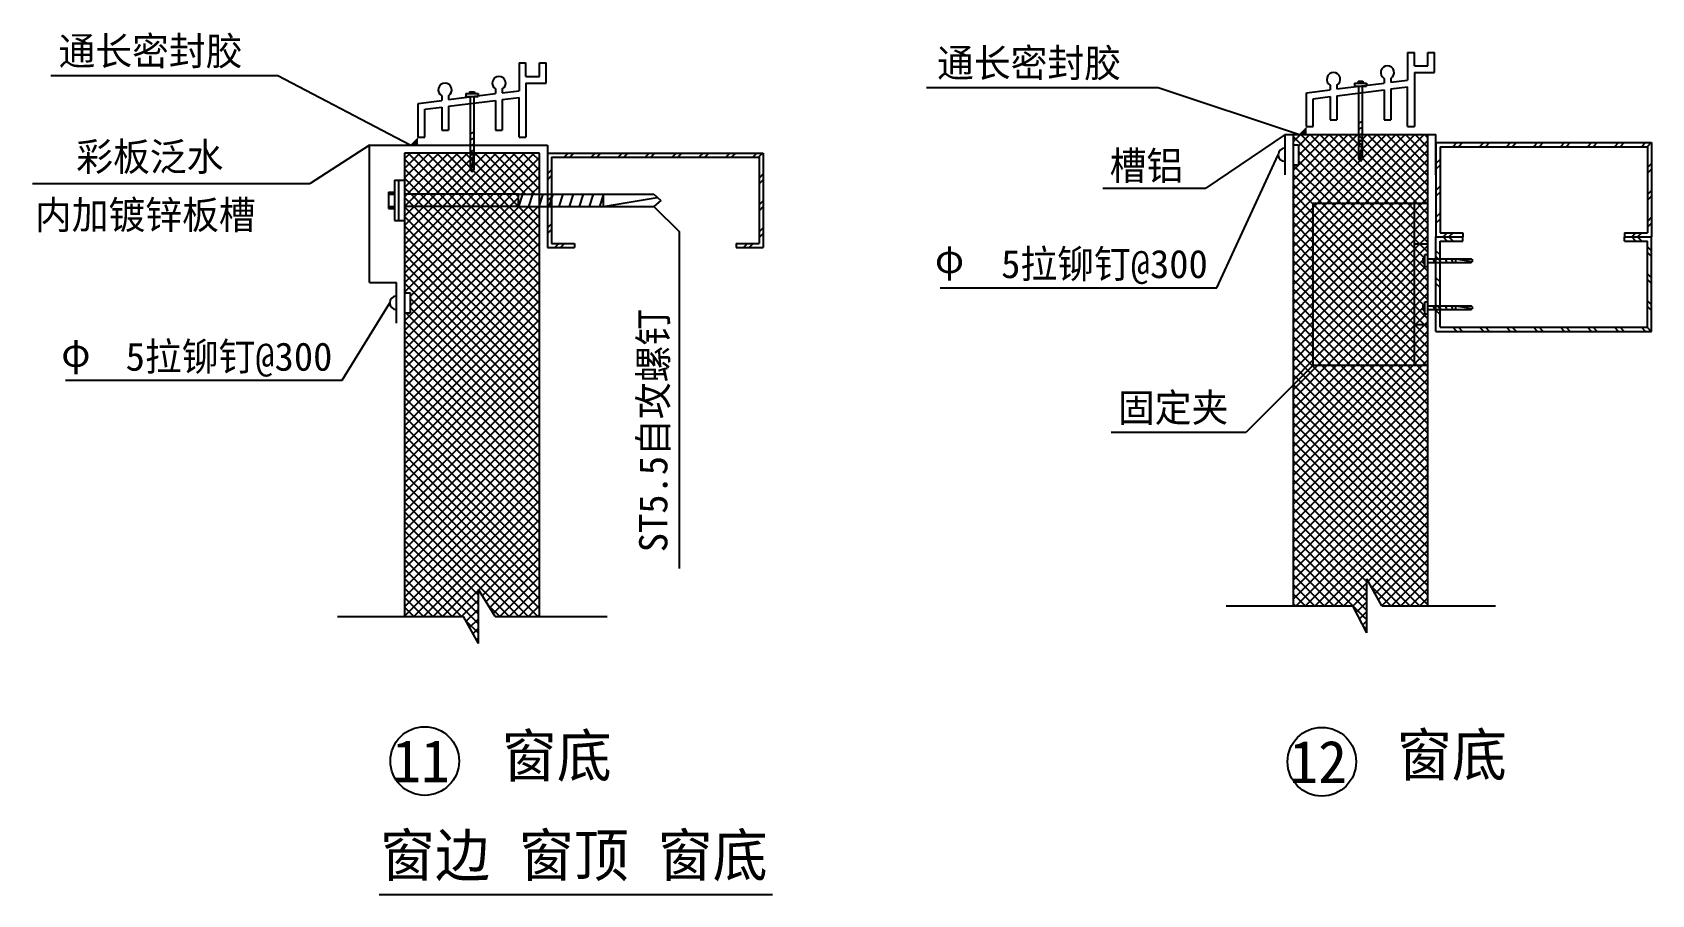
# Model space of a CAD drawing. Header units: metres. Extents: x 1290 to 20243, y 915 to 25782.
# Drawn here: x 7956 to 19970, y 915 to 7313 of the extents above; entities that cross this region are included whole.
import ezdxf

# ---------------------------------------------------------------- set-up
doc = ezdxf.new("R2010")
doc.units = ezdxf.units.M
for name, color, linetype in [('1', 2, 'Continuous'), ('2', 3, 'Continuous'), ('3', 4, 'Continuous'), ('4', 5, 'Continuous'), ('5', 6, 'Continuous')]:
    doc.layers.add(name, color=color, linetype=linetype)

msp = doc.modelspace()

# ---------------------------------------------------------------- linework, layer by layer
for p, q in [((11563.03, 6111.12), (10718.03, 6111.12)), ((11563.03, 6021.12), (10718.03, 6021.12)), ((17459.95, 4844.47), (17459.95, 6044.47)), ((17459.95, 6044.47), (18309.95, 6044.47)), ((18209.95, 4844.47), (18209.95, 6044.47)), ((18209.95, 5744.47), (18309.95, 5744.47)), ((18209.95, 5144.47), (18309.95, 5144.47)), ((17459.95, 4844.47), (18309.95, 4844.47)), ((10529.49, 914.91), (13446.77, 914.91))]:
    msp.add_line(p, q)
at = {"layer": '1'}
for p, q in [((17249.95, 6254.47), (17249.95, 6554.47)), ((17249.95, 6554.47), (18369.95, 6554.47)), ((17309.95, 6554.47), (17309.95, 3054.47)), ((18309.95, 3054.47), (18309.95, 6554.47)), ((18369.95, 6254.47), (18369.95, 6554.47)), ((10458.03, 6476.12), (11778.03, 6476.12)), ((10458.03, 5456.12), (10458.03, 6476.12)), ((10718.03, 6416.12), (10718.03, 2976.12)), ((11718.03, 2976.12), (11718.03, 6416.12)), ((11778.03, 6476.12), (11778.03, 6176.12)), ((10458.03, 5456.12), (10658.03, 5456.12)), ((10658.03, 5156.12), (10658.03, 5456.12))]:
    msp.add_line(p, q, dxfattribs=at)
for centre in [(10867.23, 1906.07), (17523.22, 1900.79)]:
    msp.add_circle(centre, 254.65, dxfattribs=at)
at = {"layer": '2'}
for p, q in [((9777.87, 6990.34), (8093.22, 6990.34)), ((10758.03, 6476.12), (9777.87, 6990.34)), ((16308.52, 6901.6), (14590.77, 6901.6)), ((17349.95, 6554.47), (16308.52, 6901.6)), ((17249.95, 6554.47), (16661.87, 6155.99)), ((10458.03, 6476.12), (10018.03, 6190.34)), ((16743.94, 5418.45), (17199.95, 6404.47)), ((17309.95, 6479.47), (17349.95, 6479.47)), ((17349.95, 6479.47), (17349.95, 6329.47)), ((17309.95, 6329.47), (17349.95, 6329.47)), ((7956.38, 6190.34), (10018.03, 6190.34)), ((10643.03, 6216.12), (10718.03, 6216.12)), ((10643.03, 6216.12), (10643.03, 5916.12)), ((10673.03, 6216.12), (10673.03, 5916.12)), ((10718.03, 6216.12), (10718.03, 5916.12)), ((15898.48, 6155.99), (16661.87, 6155.99)), ((10598.03, 6126.12), (10643.03, 6126.12)), ((10598.03, 6126.12), (10598.03, 6006.12)), ((10598.03, 6111.12), (10643.03, 6111.12)), ((10598.03, 6021.12), (10643.03, 6021.12)), ((11593.03, 6111.12), (11563.03, 6021.12)), ((11563.03, 6021.12), (11563.03, 6111.12)), ((11563.03, 6111.12), (12568.03, 6111.12)), ((11563.03, 6021.12), (12568.03, 6021.12)), ((11668.03, 6111.12), (11638.03, 6021.12)), ((11743.03, 6111.12), (11713.03, 6021.12)), ((11818.03, 6111.12), (11788.03, 6021.12)), ((11893.03, 6111.12), (11863.03, 6021.12)), ((11968.03, 6111.12), (11938.03, 6021.12)), ((12043.03, 6111.12), (12013.03, 6021.12)), ((12118.03, 6111.12), (12088.03, 6021.12)), ((12193.03, 6111.12), (12163.03, 6021.12)), ((12191.92, 6111.12), (12191.92, 6021.12)), ((12191.92, 6021.12), (12593.03, 6088.62)), ((12568.03, 6111.12), (12618.03, 6066.12)), ((12618.03, 6066.12), (12568.03, 6021.12)), ((12568.03, 6021.12), (12754.14, 5835.01)), ((10598.03, 6006.12), (10643.03, 6006.12)), ((10643.03, 5916.12), (10718.03, 5916.12)), ((12754.14, 5835.01), (12754.14, 3335.01)), ((14690.59, 5418.45), (16743.94, 5418.45)), ((10254.06, 4731.12), (10608.03, 5306.12)), ((10718.03, 5381.12), (10758.03, 5381.12)), ((10758.03, 5381.12), (10758.03, 5231.12)), ((10718.03, 5231.12), (10758.03, 5231.12)), ((17459.95, 4844.47), (16959.95, 4344.47)), ((8202.07, 4731.12), (10254.06, 4731.12)), ((16959.95, 4344.47), (15959.95, 4344.47)), ((17857.11, 2857.3), (17857.11, 3257.3)), ((17968.89, 3057.3), (17857.11, 3257.3)), ((11265.2, 2778.96), (11265.2, 3178.96)), ((11390.58, 2978.96), (11265.2, 3178.96)), ((16812.79, 3057.3), (17752.53, 3057.3)), ((17857.11, 2857.3), (17752.53, 3057.3)), ((17968.89, 3057.3), (18812.79, 3057.3)), ((17968.89, 3057.3), (18812.79, 3057.3)), ((10220.87, 2978.96), (11155.96, 2978.96)), ((11265.2, 2778.96), (11155.96, 2978.96)), ((11390.58, 2978.96), (12220.87, 2978.96)), ((11390.58, 2978.96), (12220.87, 2978.96))]:
    msp.add_line(p, q, dxfattribs=at)
for centre in [(17249.95, 6404.47), (10658.03, 5306.12)]:
    msp.add_arc(centre, 50, 90, 270, dxfattribs=at)
for points in [[(17409.95, 6614.47), (17409.95, 6554.47), (17349.95, 6554.47)], [(10818.03, 6536.12), (10818.03, 6476.12), (10758.03, 6476.12)]]:
    msp.add_solid(points, dxfattribs=at)
at = {"layer": '5'}
for p, q in [((18159.95, 7164.47), (18159.95, 6958.22)), ((18159.95, 7164.47), (18209.95, 7164.47)), ((18209.95, 7064.47), (18209.95, 7164.47)), ((18309.95, 7164.47), (18359.95, 7164.47)), ((18309.95, 7064.47), (18309.95, 7164.47)), ((18359.95, 7014.47), (18359.95, 7164.47)), ((11568.03, 7086.12), (11618.03, 7086.12)), ((11568.03, 7086.12), (11568.03, 6879.87)), ((11618.03, 6986.12), (11618.03, 7086.12)), ((11618.03, 6986.12), (11718.03, 6986.12)), ((11718.03, 6986.12), (11718.03, 7086.12)), ((11718.03, 7086.12), (11768.03, 7086.12)), ((11768.03, 6936.12), (11768.03, 7086.12)), ((17984.95, 6971.16), (17984.95, 6936.34)), ((18034.95, 6971.16), (18034.95, 6942.59)), ((18209.95, 7064.47), (18309.95, 7064.47)), ((18209.95, 7014.47), (18209.95, 6614.47)), ((18209.95, 7014.47), (18359.95, 7014.47)), ((11043.03, 6814.24), (11393.03, 6857.99)), ((11173.03, 6858.62), (11263.03, 6858.62)), ((11173.03, 6858.62), (11173.03, 6836.12)), ((11200.03, 6872.12), (11236.03, 6872.12)), ((11200.03, 6872.12), (11200.03, 6858.62)), ((11236.03, 6872.12), (11236.03, 6858.62)), ((11263.03, 6858.62), (11263.03, 6836.12)), ((11393.03, 6892.82), (11393.03, 6857.99)), ((11443.03, 6892.82), (11443.03, 6864.24)), ((11443.03, 6864.24), (11568.03, 6879.87)), ((11618.03, 6936.12), (11768.03, 6936.12)), ((11618.03, 6936.12), (11618.03, 6536.12)), ((17409.95, 6864.47), (17584.95, 6886.34)), ((17409.95, 6614.47), (17409.95, 6864.47)), ((17584.95, 6921.16), (17584.95, 6886.34)), ((17634.95, 6892.59), (17984.95, 6936.34)), ((17634.95, 6921.16), (17634.95, 6892.59)), ((17634.95, 6842.59), (17984.95, 6886.34)), ((17764.95, 6936.97), (17764.95, 6914.47)), ((17764.95, 6936.97), (17854.95, 6936.97)), ((17764.95, 6914.47), (17854.95, 6914.47)), ((17791.95, 6950.47), (17791.95, 6936.97)), ((17791.95, 6950.47), (17827.95, 6950.47)), ((17796.45, 6914.47), (17796.45, 6371.97)), ((17823.45, 6914.47), (17823.45, 6371.97)), ((17827.95, 6950.47), (17827.95, 6936.97)), ((17854.95, 6936.97), (17854.95, 6914.47)), ((17984.95, 6886.34), (17984.95, 6664.47)), ((18034.95, 6942.59), (18159.95, 6958.22)), ((18034.95, 6892.59), (18159.95, 6908.22)), ((18034.95, 6892.59), (18034.95, 6664.47)), ((18159.95, 6614.47), (18159.95, 6908.22)), ((10818.03, 6786.12), (10993.03, 6807.99)), ((10818.03, 6536.12), (10818.03, 6786.12)), ((10868.03, 6742.37), (10993.03, 6757.99)), ((10868.03, 6536.12), (10868.03, 6742.37)), ((10993.03, 6842.82), (10993.03, 6807.99)), ((10993.03, 6757.99), (10993.03, 6586.12)), ((11043.03, 6842.82), (11043.03, 6814.24)), ((11043.03, 6764.24), (11393.03, 6807.99)), ((11043.03, 6764.24), (11043.03, 6586.12)), ((11173.03, 6836.12), (11263.03, 6836.12)), ((11204.53, 6836.12), (11204.53, 6293.62)), ((11231.53, 6836.12), (11231.53, 6293.62)), ((11393.03, 6807.99), (11393.03, 6586.12)), ((11443.03, 6814.24), (11568.03, 6829.87)), ((11443.03, 6814.24), (11443.03, 6586.12)), ((11568.03, 6536.12), (11568.03, 6829.87)), ((17459.95, 6820.72), (17584.95, 6836.34)), ((17459.95, 6614.47), (17459.95, 6820.72)), ((17584.95, 6836.34), (17584.95, 6664.47)), ((17634.95, 6842.59), (17634.95, 6664.47)), ((17409.95, 6614.47), (17459.95, 6614.47)), ((17584.95, 6664.47), (17634.95, 6664.47)), ((17796.45, 6641.97), (17823.45, 6650.97)), ((17984.95, 6664.47), (18034.95, 6664.47)), ((18159.95, 6614.47), (18209.95, 6614.47)), ((10818.03, 6536.12), (10868.03, 6536.12)), ((10993.03, 6586.12), (11043.03, 6586.12)), ((11204.53, 6563.62), (11231.53, 6572.62)), ((11204.53, 6518.62), (11231.53, 6527.62)), ((11393.03, 6586.12), (11443.03, 6586.12)), ((11568.03, 6536.12), (11618.03, 6536.12)), ((17309.95, 6500.04), (17364.37, 6554.47)), ((17309.95, 6287.91), (17576.51, 6554.47)), ((17309.95, 6217.2), (17647.22, 6554.47)), ((17309.95, 6146.49), (17717.93, 6554.47)), ((17309.95, 6075.78), (17788.64, 6554.47)), ((17309.95, 6005.07), (17859.35, 6554.47)), ((17309.95, 5934.36), (17930.06, 6554.47)), ((17806, 6044.47), (17309.95, 6540.51)), ((17349.95, 6469.33), (17435.09, 6554.47)), ((17349.95, 6398.62), (17505.8, 6554.47)), ((17876.71, 6044.47), (17366.71, 6554.47)), ((17947.42, 6044.47), (17437.42, 6554.47)), ((17490.77, 6044.47), (18000.77, 6554.47)), ((18018.13, 6044.47), (17508.13, 6554.47)), ((17561.48, 6044.47), (18071.48, 6554.47)), ((18088.84, 6044.47), (17578.84, 6554.47)), ((17632.19, 6044.47), (18142.19, 6554.47)), ((18159.55, 6044.47), (17649.55, 6554.47)), ((17702.9, 6044.47), (18212.9, 6554.47)), ((18230.26, 6044.47), (17720.26, 6554.47)), ((17773.61, 6044.47), (18283.61, 6554.47)), ((18300.97, 6044.47), (17790.97, 6554.47)), ((17796.45, 6596.97), (17823.45, 6605.97)), ((17796.45, 6551.97), (17823.45, 6560.97)), ((17796.45, 6506.97), (17823.45, 6515.97)), ((17844.32, 6044.47), (18309.95, 6510.09)), ((18309.95, 6106.2), (17861.68, 6554.47)), ((18309.95, 6176.91), (17932.39, 6554.47)), ((18309.95, 6247.62), (18003.11, 6554.47)), ((18309.95, 6318.33), (18073.82, 6554.47)), ((18309.95, 6389.04), (18144.53, 6554.47)), ((18309.95, 6459.75), (18215.24, 6554.47)), ((18309.95, 6530.46), (18285.95, 6554.47)), ((18369.95, 6494.47), (18369.95, 5794.47)), ((18369.95, 6494.47), (19969.95, 6494.47)), ((18524.01, 6494.47), (18494.01, 6464.47)), ((18566.44, 6494.47), (18536.44, 6464.47)), ((18724.01, 6494.47), (18694.01, 6464.47)), ((18766.44, 6494.47), (18736.44, 6464.47)), ((18924.01, 6494.47), (18894.01, 6464.47)), ((18966.44, 6494.47), (18936.44, 6464.47)), ((19124.01, 6494.47), (19094.01, 6464.47)), ((19166.44, 6494.47), (19136.44, 6464.47)), ((19324.01, 6494.47), (19294.01, 6464.47)), ((19366.44, 6494.47), (19336.44, 6464.47)), ((19524.01, 6494.47), (19494.01, 6464.47)), ((19566.44, 6494.47), (19536.44, 6464.47)), ((19724.01, 6494.47), (19694.01, 6464.47)), ((19766.44, 6494.47), (19736.44, 6464.47)), ((19924.01, 6494.47), (19894.01, 6464.47)), ((19966.44, 6494.47), (19936.44, 6464.47)), ((19969.95, 6494.47), (19969.95, 5794.47)), ((11718.03, 6416.12), (10718.03, 6416.12)), ((10718.03, 6374.34), (10759.81, 6416.12)), ((10718.03, 6303.63), (10830.53, 6416.12)), ((10718.03, 6232.91), (10901.24, 6416.12)), ((10718.03, 6162.2), (10971.95, 6416.12)), ((10978.17, 6111.12), (10718.03, 6371.26)), ((10737.66, 6111.12), (11042.66, 6416.12)), ((11048.88, 6111.12), (10743.88, 6416.12)), ((10808.37, 6111.12), (11113.37, 6416.12)), ((11119.59, 6111.12), (10814.59, 6416.12)), ((10879.08, 6111.12), (11184.08, 6416.12)), ((11190.3, 6111.12), (10885.3, 6416.12)), ((10949.79, 6111.12), (11254.79, 6416.12)), ((11261.01, 6111.12), (10956.01, 6416.12)), ((11020.5, 6111.12), (11325.5, 6416.12)), ((11331.72, 6111.12), (11026.72, 6416.12)), ((11091.21, 6111.12), (11396.21, 6416.12)), ((11402.43, 6111.12), (11097.43, 6416.12)), ((11161.92, 6111.12), (11466.92, 6416.12)), ((11473.15, 6111.12), (11168.15, 6416.12)), ((11204.53, 6473.62), (11231.53, 6482.62)), ((11204.53, 6428.62), (11231.53, 6437.62)), ((11204.53, 6406.45), (11231.53, 6406.45)), ((11231.53, 6406.45), (11211.28, 6286.12)), ((11232.63, 6111.12), (11537.63, 6416.12)), ((11543.86, 6111.12), (11238.86, 6416.12)), ((11303.34, 6111.12), (11608.34, 6416.12)), ((11614.57, 6111.12), (11309.57, 6416.12)), ((11374.05, 6111.12), (11679.05, 6416.12)), ((11685.28, 6111.12), (11380.28, 6416.12)), ((11444.76, 6111.12), (11718.03, 6384.39)), ((11718.03, 6149.07), (11450.99, 6416.12)), ((11718.03, 6219.78), (11521.7, 6416.12)), ((11718.03, 6290.5), (11592.41, 6416.12)), ((11718.03, 6361.21), (11663.12, 6416.12)), ((11778.03, 6416.12), (11778.03, 5716.12)), ((11778.03, 6416.12), (13378.03, 6416.12)), ((11808.03, 6386.12), (11808.03, 5746.12)), ((11808.03, 6386.12), (13348.03, 6386.12)), ((11932.09, 6416.12), (11902.09, 6386.12)), ((11974.52, 6416.12), (11944.52, 6386.12)), ((12132.09, 6416.12), (12102.09, 6386.12)), ((12174.52, 6416.12), (12144.52, 6386.12)), ((12332.09, 6416.12), (12302.09, 6386.12)), ((12374.52, 6416.12), (12344.52, 6386.12)), ((12532.09, 6416.12), (12502.09, 6386.12)), ((12574.52, 6416.12), (12544.52, 6386.12)), ((12732.09, 6416.12), (12702.09, 6386.12)), ((12774.52, 6416.12), (12744.52, 6386.12)), ((12932.09, 6416.12), (12902.09, 6386.12)), ((12974.52, 6416.12), (12944.52, 6386.12)), ((13132.09, 6416.12), (13102.09, 6386.12)), ((13174.52, 6416.12), (13144.52, 6386.12)), ((13332.09, 6416.12), (13302.09, 6386.12)), ((13374.52, 6416.12), (13344.52, 6386.12)), ((13348.03, 6386.12), (13348.03, 5746.12)), ((13378.03, 6416.12), (13378.03, 5716.12)), ((17735.29, 6044.47), (17349.95, 6429.8)), ((17796.45, 6484.8), (17823.45, 6484.8)), ((17796.45, 6371.97), (17809.95, 6356.97)), ((17823.45, 6484.8), (17803.2, 6364.47)), ((17809.95, 6356.97), (17823.45, 6371.97)), ((17915.03, 6044.47), (18309.95, 6439.38)), ((17985.75, 6044.47), (18309.95, 6368.67)), ((18399.95, 6370.4), (18369.95, 6340.4)), ((18399.95, 6464.47), (18399.95, 5824.47)), ((18399.95, 6464.47), (19939.95, 6464.47)), ((19939.95, 6464.47), (19939.95, 5824.47)), ((10907.46, 6111.12), (10718.03, 6300.55)), ((11204.53, 6293.62), (11218.03, 6278.62)), ((11218.03, 6278.62), (11231.53, 6293.62)), ((11515.47, 6111.12), (11718.03, 6313.68)), ((11808.03, 6292.06), (11778.03, 6262.06)), ((11808.03, 6249.63), (11778.03, 6219.63)), ((13378.03, 6262.06), (13348.03, 6232.06)), ((17593.87, 6044.47), (17309.95, 6328.38)), ((17523.16, 6044.47), (17309.95, 6257.67)), ((17664.58, 6044.47), (17349.95, 6359.09)), ((18056.46, 6044.47), (18309.95, 6297.96)), ((18399.95, 6327.98), (18369.95, 6297.98)), ((19969.95, 6340.4), (19939.95, 6310.4)), ((19969.95, 6297.98), (19939.95, 6267.98)), ((10836.75, 6111.12), (10718.03, 6229.84)), ((10766.04, 6111.12), (10718.03, 6159.12)), ((11586.19, 6111.12), (11718.03, 6242.97)), ((11656.9, 6111.12), (11718.03, 6172.25)), ((13378.03, 6219.63), (13348.03, 6189.63)), ((17459.95, 6036.96), (17309.95, 6186.96)), ((18127.17, 6044.47), (18309.95, 6227.25)), ((18197.88, 6044.47), (18309.95, 6156.54)), ((18399.95, 6170.4), (18369.95, 6140.4)), ((18399.95, 6127.98), (18369.95, 6097.98)), ((19969.95, 6140.4), (19939.95, 6110.4)), ((10718.03, 6091.49), (10737.66, 6111.12)), ((10785.33, 6021.12), (10718.03, 6088.41)), ((10718.03, 6020.78), (10718.37, 6021.12)), ((10718.03, 5950.07), (10789.08, 6021.12)), ((10718.03, 5879.36), (10859.79, 6021.12)), ((10718.03, 5808.65), (10930.5, 6021.12)), ((10718.03, 5737.94), (11001.21, 6021.12)), ((10718.03, 5667.23), (11071.92, 6021.12)), ((10718.03, 5596.52), (11142.63, 6021.12)), ((10718.03, 5525.81), (11213.34, 6021.12)), ((10718.03, 5455.1), (11284.05, 6021.12)), ((10718.03, 5384.39), (11354.76, 6021.12)), ((10718.03, 5172.25), (11566.9, 6021.12)), ((10718.03, 5101.54), (11637.61, 6021.12)), ((10718.03, 5030.83), (11708.32, 6021.12)), ((11718.03, 5017.7), (10718.03, 6017.7)), ((10718.37, 6021.12), (10808.37, 6111.12)), ((10758.03, 5353.68), (11425.47, 6021.12)), ((10758.03, 5282.97), (11496.19, 6021.12)), ((10856.04, 6021.12), (10766.04, 6111.12)), ((11718.03, 5088.41), (10785.33, 6021.12)), ((10789.08, 6021.12), (10879.08, 6111.12)), ((10926.75, 6021.12), (10836.75, 6111.12)), ((11718.03, 5159.12), (10856.04, 6021.12)), ((10859.79, 6021.12), (10949.79, 6111.12)), ((10997.46, 6021.12), (10907.46, 6111.12)), ((11718.03, 5229.84), (10926.75, 6021.12)), ((10930.5, 6021.12), (11020.5, 6111.12)), ((11068.17, 6021.12), (10978.17, 6111.12)), ((11718.03, 5300.55), (10997.46, 6021.12)), ((11001.21, 6021.12), (11091.21, 6111.12)), ((11138.88, 6021.12), (11048.88, 6111.12)), ((11718.03, 5371.26), (11068.17, 6021.12)), ((11071.92, 6021.12), (11161.92, 6111.12)), ((11209.59, 6021.12), (11119.59, 6111.12)), ((11718.03, 5441.97), (11138.88, 6021.12)), ((11142.63, 6021.12), (11232.63, 6111.12)), ((11280.3, 6021.12), (11190.3, 6111.12)), ((11718.03, 5512.68), (11209.59, 6021.12)), ((11213.34, 6021.12), (11303.34, 6111.12)), ((11351.01, 6021.12), (11261.01, 6111.12)), ((11718.03, 5583.39), (11280.3, 6021.12)), ((11284.05, 6021.12), (11374.05, 6111.12)), ((11421.72, 6021.12), (11331.72, 6111.12)), ((11718.03, 5654.1), (11351.01, 6021.12)), ((11354.76, 6021.12), (11444.76, 6111.12)), ((11492.43, 6021.12), (11402.43, 6111.12)), ((11718.03, 5724.81), (11421.72, 6021.12)), ((11425.47, 6021.12), (11515.47, 6111.12)), ((11563.03, 6021.23), (11473.15, 6111.12)), ((11718.03, 5795.52), (11492.43, 6021.12)), ((11496.19, 6021.12), (11563.03, 6087.97)), ((11563.03, 6091.94), (11543.86, 6111.12)), ((11718.03, 5866.23), (11563.15, 6021.12)), ((11718.03, 5936.94), (11633.86, 6021.12)), ((11718.03, 6007.65), (11704.57, 6021.12)), ((11808.03, 6092.06), (11778.03, 6062.06)), ((11808.03, 6049.63), (11778.03, 6019.63)), ((13378.03, 6062.06), (13348.03, 6032.06)), ((13378.03, 6019.63), (13348.03, 5989.63)), ((17459.95, 5966.25), (17309.95, 6116.25)), ((17459.95, 5895.54), (17309.95, 6045.54)), ((17309.95, 5863.65), (17459.95, 6013.65)), ((17459.95, 6013.65), (17490.77, 6044.47)), ((17459.95, 5942.94), (17561.48, 6044.47)), ((17459.95, 5872.22), (17632.19, 6044.47)), ((17459.95, 5801.51), (17702.9, 6044.47)), ((17459.95, 5730.8), (17773.61, 6044.47)), ((17459.95, 5660.09), (17844.32, 6044.47)), ((17459.95, 5589.38), (17915.03, 6044.47)), ((17459.95, 5518.67), (17985.75, 6044.47)), ((17459.95, 5447.96), (18056.46, 6044.47)), ((17459.95, 5377.25), (18127.17, 6044.47)), ((17459.95, 5306.54), (18197.88, 6044.47)), ((18209.95, 5286.96), (17459.95, 6036.96)), ((18209.95, 5357.67), (17523.16, 6044.47)), ((18209.95, 5428.38), (17593.87, 6044.47)), ((18209.95, 5499.09), (17664.58, 6044.47)), ((18209.95, 5569.8), (17735.29, 6044.47)), ((18209.95, 5640.51), (17806, 6044.47)), ((18209.95, 5711.22), (17876.71, 6044.47)), ((18209.95, 5781.94), (17947.42, 6044.47)), ((18209.95, 5852.65), (18018.13, 6044.47)), ((18209.95, 5923.36), (18088.84, 6044.47)), ((18209.95, 5994.07), (18159.55, 6044.47)), ((18209.95, 5985.83), (18268.59, 6044.47)), ((18209.95, 5915.12), (18309.95, 6015.12)), ((18309.95, 5964.78), (18230.26, 6044.47)), ((18268.59, 6044.47), (18309.95, 6085.83)), ((18309.95, 6035.49), (18300.97, 6044.47)), ((19969.95, 6097.98), (19939.95, 6067.98)), ((10718.03, 4960.12), (11718.03, 5960.12)), ((11718.03, 4946.99), (10718.03, 5946.99)), ((10718.03, 4889.41), (11718.03, 5889.41)), ((11808.03, 5892.06), (11778.03, 5862.06)), ((17459.95, 5824.83), (17309.95, 5974.83)), ((17309.95, 5792.94), (17459.95, 5942.94)), ((17459.95, 5754.12), (17309.95, 5904.12)), ((17459.95, 5235.83), (18209.95, 5985.83)), ((18209.95, 5216.25), (17459.95, 5966.25)), ((17459.95, 5165.12), (18209.95, 5915.12)), ((18209.95, 5145.54), (17459.95, 5895.54)), ((18309.95, 5894.07), (18209.95, 5994.07)), ((18209.95, 5844.41), (18309.95, 5944.41)), ((18309.95, 5823.36), (18209.95, 5923.36)), ((18399.95, 5970.4), (18369.95, 5940.4)), ((18399.95, 5927.98), (18369.95, 5897.98)), ((19969.95, 5940.4), (19939.95, 5910.4)), ((19969.95, 5897.98), (19939.95, 5867.98)), ((11718.03, 4876.28), (10718.03, 5876.28)), ((10718.03, 4818.7), (11718.03, 5818.7)), ((11718.03, 4805.57), (10718.03, 5805.57)), ((11808.03, 5849.63), (11778.03, 5819.63)), ((13378.03, 5862.06), (13348.03, 5832.06)), ((13378.03, 5819.63), (13348.03, 5789.63)), ((17309.95, 5722.22), (17459.95, 5872.22)), ((17459.95, 5683.41), (17309.95, 5833.41)), ((17309.95, 5651.51), (17459.95, 5801.51)), ((17459.95, 5094.41), (18209.95, 5844.41)), ((18209.95, 5074.83), (17459.95, 5824.83)), ((17459.95, 5023.7), (18209.95, 5773.7)), ((18209.95, 5773.7), (18309.95, 5873.7)), ((18309.95, 5752.65), (18209.95, 5852.65)), ((18247.42, 5744.47), (18209.95, 5781.94)), ((18251.43, 5744.47), (18309.95, 5802.99)), ((18369.95, 5794.47), (18569.95, 5794.47)), ((18369.95, 5794.47), (18569.95, 5794.47)), ((18369.95, 5094.47), (18369.95, 5794.47)), ((18399.95, 5824.47), (18569.95, 5824.47)), ((18454.01, 5824.47), (18424.01, 5794.47)), ((18454.01, 5764.47), (18424.01, 5794.47)), ((18496.44, 5824.47), (18466.44, 5794.47)), ((18496.44, 5764.47), (18466.44, 5794.47)), ((18569.95, 5824.47), (18569.95, 5794.47)), ((18569.95, 5764.47), (18569.95, 5794.47)), ((19769.95, 5824.47), (19939.95, 5824.47)), ((19769.95, 5824.47), (19769.95, 5794.47)), ((19769.95, 5794.47), (19969.95, 5794.47)), ((19769.95, 5794.47), (19969.95, 5794.47)), ((19769.95, 5764.47), (19769.95, 5794.47)), ((19854.01, 5824.47), (19824.01, 5794.47)), ((19854.01, 5764.47), (19824.01, 5794.47)), ((19896.44, 5824.47), (19866.44, 5794.47)), ((19896.44, 5764.47), (19866.44, 5794.47)), ((19969.95, 5094.47), (19969.95, 5794.47)), ((10718.03, 4747.99), (11718.03, 5747.99)), ((11718.03, 4734.86), (10718.03, 5734.86)), ((10718.03, 4677.28), (11718.03, 5677.28)), ((11718.03, 4664.15), (10718.03, 5664.15)), ((11778.03, 5716.12), (11978.03, 5716.12)), ((11808.03, 5746.12), (11978.03, 5746.12)), ((11862.09, 5746.12), (11832.09, 5716.12)), ((11904.52, 5746.12), (11874.52, 5716.12)), ((11978.03, 5746.12), (11978.03, 5716.12)), ((13178.03, 5746.12), (13348.03, 5746.12)), ((13178.03, 5746.12), (13178.03, 5716.12)), ((13178.03, 5716.12), (13378.03, 5716.12)), ((13262.09, 5746.12), (13232.09, 5716.12)), ((13304.52, 5746.12), (13274.52, 5716.12)), ((17459.95, 5612.7), (17309.95, 5762.7)), ((17309.95, 5580.8), (17459.95, 5730.8)), ((17459.95, 5541.99), (17309.95, 5691.99)), ((17309.95, 5510.09), (17459.95, 5660.09)), ((18209.95, 5004.12), (17459.95, 5754.12)), ((17459.95, 4952.99), (18209.95, 5702.99)), ((18209.95, 4933.41), (17459.95, 5683.41)), ((18209.95, 5702.99), (18251.43, 5744.47)), ((18209.95, 5632.28), (18309.95, 5732.28)), ((18283.71, 5637.47), (18209.95, 5711.22)), ((18309.95, 5681.94), (18247.42, 5744.47)), ((18287.45, 5574.47), (18287.45, 5664.47)), ((18287.45, 5664.47), (18309.95, 5664.47)), ((18309.95, 5574.47), (18309.95, 5664.47)), ((18399.95, 5660.95), (18369.95, 5690.95)), ((18399.95, 5618.53), (18369.95, 5648.53)), ((18399.95, 5124.47), (18399.95, 5764.47)), ((18399.95, 5764.47), (18569.95, 5764.47)), ((19769.95, 5764.47), (19939.95, 5764.47)), ((19939.95, 5124.47), (19939.95, 5764.47)), ((19969.95, 5690.95), (19939.95, 5720.95)), ((19969.95, 5648.53), (19939.95, 5678.53)), ((10718.03, 4606.57), (11718.03, 5606.57)), ((11718.03, 4593.44), (10718.03, 5593.44)), ((10718.03, 4535.86), (11718.03, 5535.86)), ((17459.95, 5471.28), (17309.95, 5621.28)), ((17309.95, 5439.38), (17459.95, 5589.38)), ((17459.95, 5400.56), (17309.95, 5550.56)), ((17459.95, 4882.28), (18209.95, 5632.28)), ((18209.95, 4862.7), (17459.95, 5612.7)), ((18157.47, 4844.47), (17459.95, 5541.99)), ((17492.85, 4844.47), (18209.95, 5561.56)), ((18309.95, 5540.51), (18209.95, 5640.51)), ((18209.95, 5561.56), (18273.95, 5625.56)), ((18209.95, 5490.85), (18293.56, 5574.47)), ((18309.95, 5469.8), (18209.95, 5569.8)), ((18273.95, 5601.47), (18273.95, 5637.47)), ((18273.95, 5637.47), (18287.45, 5637.47)), ((18273.95, 5601.47), (18287.45, 5601.47)), ((18285.85, 5637.47), (18287.45, 5639.06)), ((18287.45, 5574.47), (18309.95, 5574.47)), ((18309.95, 5632.97), (18631.28, 5632.97)), ((18309.95, 5605.97), (18631.28, 5605.97)), ((18361.28, 5605.97), (18352.28, 5632.97)), ((18406.28, 5605.97), (18397.28, 5632.97)), ((18451.28, 5605.97), (18442.28, 5632.97)), ((18496.28, 5605.97), (18487.28, 5632.97)), ((18518.45, 5632.97), (18638.78, 5612.72)), ((18518.45, 5605.97), (18518.45, 5632.97)), ((18646.28, 5619.47), (18631.28, 5632.97)), ((18631.28, 5605.97), (18646.28, 5619.47)), ((11718.03, 4522.73), (10718.03, 5522.73)), ((10718.03, 4465.15), (11718.03, 5465.15)), ((11718.03, 4452.02), (10718.03, 5452.02)), ((17309.95, 5368.67), (17459.95, 5518.67)), ((17459.95, 5329.85), (17309.95, 5479.85)), ((17309.95, 5297.96), (17459.95, 5447.96)), ((17459.95, 5259.14), (17309.95, 5409.14)), ((18086.76, 4844.47), (17459.95, 5471.28)), ((17563.56, 4844.47), (18209.95, 5490.85)), ((17634.27, 4844.47), (18209.95, 5420.14)), ((18209.95, 5420.14), (18309.95, 5520.14)), ((18309.95, 5399.09), (18209.95, 5499.09)), ((18209.95, 5349.43), (18309.95, 5449.43)), ((18309.95, 5328.38), (18209.95, 5428.38)), ((18399.95, 5460.95), (18369.95, 5490.95)), ((18399.95, 5418.53), (18369.95, 5448.53)), ((19969.95, 5490.95), (19939.95, 5520.95)), ((19969.95, 5448.53), (19939.95, 5478.53)), ((10718.03, 4394.44), (11718.03, 5394.44)), ((10718.22, 5381.12), (10718.03, 5381.31)), ((10718.03, 4323.73), (11718.03, 5323.73)), ((11718.03, 4381.31), (10758.03, 5341.31)), ((17309.95, 5227.25), (17459.95, 5377.25)), ((17459.95, 5188.43), (17309.95, 5338.43)), ((17309.95, 5156.54), (17459.95, 5306.54)), ((18016.05, 4844.47), (17459.95, 5400.56)), ((17945.34, 4844.47), (17459.95, 5329.85)), ((17704.98, 4844.47), (18209.95, 5349.43)), ((18209.95, 5278.72), (18309.95, 5378.72)), ((18280.16, 5287.47), (18209.95, 5357.67)), ((18309.95, 5186.96), (18209.95, 5286.96)), ((18273.95, 5287.47), (18287.45, 5287.47)), ((18273.95, 5251.47), (18273.95, 5287.47)), ((18287.45, 5314.47), (18309.95, 5314.47)), ((18287.45, 5224.47), (18287.45, 5314.47)), ((18309.95, 5224.47), (18309.95, 5314.47)), ((18399.95, 5260.95), (18369.95, 5290.95)), ((19969.95, 5290.95), (19939.95, 5320.95)), ((10718.03, 4253.02), (11718.03, 5253.02)), ((10718.03, 4182.31), (11718.03, 5182.31)), ((11718.03, 4169.17), (10718.03, 5169.17)), ((11718.03, 4239.89), (10726.8, 5231.12)), ((11718.03, 4310.6), (10758.03, 5270.6)), ((17459.95, 5117.72), (17309.95, 5267.72)), ((17309.95, 5085.83), (17459.95, 5235.83)), ((17459.95, 5047.01), (17309.95, 5197.01)), ((17874.63, 4844.47), (17459.95, 5259.14)), ((17803.92, 4844.47), (17459.95, 5188.43)), ((17775.69, 4844.47), (18209.95, 5278.72)), ((17846.41, 4844.47), (18209.95, 5208.01)), ((18209.95, 5208.01), (18273.95, 5272.01)), ((18281.73, 5144.47), (18209.95, 5216.25)), ((18217.12, 5144.47), (18297.12, 5224.47)), ((18273.95, 5251.47), (18287.45, 5251.47)), ((18287.45, 5224.47), (18309.95, 5224.47)), ((18287.83, 5144.47), (18309.95, 5166.59)), ((18309.95, 5282.97), (18631.28, 5282.97)), ((18309.95, 5255.97), (18631.28, 5255.97)), ((18361.28, 5255.97), (18352.28, 5282.97)), ((18399.95, 5218.53), (18369.95, 5248.53)), ((18406.28, 5255.97), (18397.28, 5282.97)), ((18451.28, 5255.97), (18442.28, 5282.97)), ((18496.28, 5255.97), (18487.28, 5282.97)), ((18518.45, 5282.97), (18638.78, 5262.72)), ((18518.45, 5255.97), (18518.45, 5282.97)), ((18646.28, 5269.47), (18631.28, 5282.97)), ((18631.28, 5255.97), (18646.28, 5269.47)), ((19969.95, 5248.53), (19939.95, 5278.53)), ((10718.03, 4111.59), (11718.03, 5111.59)), ((11718.03, 4098.46), (10718.03, 5098.46)), ((17309.95, 5015.12), (17459.95, 5165.12)), ((17459.95, 4976.3), (17309.95, 5126.3)), ((17309.95, 4944.41), (17459.95, 5094.41)), ((17459.95, 4905.59), (17309.95, 5055.59)), ((17733.21, 4844.47), (17459.95, 5117.72)), ((17662.5, 4844.47), (17459.95, 5047.01)), ((17917.12, 4844.47), (18209.95, 5137.3)), ((17987.83, 4844.47), (18209.95, 5066.59)), ((18211.02, 5144.47), (18209.95, 5145.54)), ((18209.95, 5137.3), (18217.12, 5144.47)), ((18209.95, 5066.59), (18287.83, 5144.47)), ((18209.95, 4995.88), (18309.95, 5095.88)), ((18309.95, 4974.83), (18209.95, 5074.83)), ((18309.95, 5045.54), (18211.02, 5144.47)), ((18309.95, 5116.25), (18281.73, 5144.47)), ((18369.95, 5094.47), (19969.95, 5094.47)), ((18399.95, 5124.47), (19939.95, 5124.47)), ((18524.01, 5094.47), (18494.01, 5124.47)), ((18566.44, 5094.47), (18536.44, 5124.47)), ((18724.01, 5094.47), (18694.01, 5124.47)), ((18766.44, 5094.47), (18736.44, 5124.47)), ((18924.01, 5094.47), (18894.01, 5124.47)), ((18966.44, 5094.47), (18936.44, 5124.47)), ((19124.01, 5094.47), (19094.01, 5124.47)), ((19166.44, 5094.47), (19136.44, 5124.47)), ((19324.01, 5094.47), (19294.01, 5124.47)), ((19366.44, 5094.47), (19336.44, 5124.47)), ((19524.01, 5094.47), (19494.01, 5124.47)), ((19566.44, 5094.47), (19536.44, 5124.47)), ((19724.01, 5094.47), (19694.01, 5124.47)), ((19766.44, 5094.47), (19736.44, 5124.47)), ((19924.01, 5094.47), (19894.01, 5124.47)), ((19966.44, 5094.47), (19936.44, 5124.47)), ((10718.03, 4040.88), (11718.03, 5040.88)), ((11718.03, 4027.75), (10718.03, 5027.75)), ((10718.03, 3970.17), (11718.03, 4970.17)), ((11718.03, 3957.04), (10718.03, 4957.04)), ((17309.95, 4873.7), (17459.95, 5023.7)), ((17455.16, 4839.67), (17309.95, 4984.88)), ((17309.95, 4802.99), (17459.95, 4952.99)), ((17591.78, 4844.47), (17459.95, 4976.3)), ((18058.54, 4844.47), (18209.95, 4995.88)), ((18209.95, 4925.17), (18309.95, 5025.17)), ((18309.95, 4904.12), (18209.95, 5004.12)), ((18209.95, 4854.46), (18309.95, 4954.46)), ((18298.89, 4844.47), (18209.95, 4933.41)), ((10718.03, 3899.46), (11718.03, 4899.46)), ((11718.03, 3886.33), (10718.03, 4886.33)), ((10718.03, 3828.75), (11718.03, 4828.75)), ((11718.03, 3815.62), (10718.03, 4815.62)), ((17419.8, 4804.32), (17309.95, 4914.17)), ((17309.95, 4732.28), (17459.95, 4882.28)), ((17309.95, 4661.56), (17492.85, 4844.47)), ((17309.95, 4590.85), (17563.56, 4844.47)), ((17309.95, 4520.14), (17634.27, 4844.47)), ((17309.95, 4449.43), (17704.98, 4844.47)), ((17309.95, 4378.72), (17775.69, 4844.47)), ((17309.95, 4308.01), (17846.41, 4844.47)), ((17309.95, 4237.3), (17917.12, 4844.47)), ((17309.95, 4166.59), (17987.83, 4844.47)), ((17309.95, 4095.88), (18058.54, 4844.47)), ((17309.95, 4025.17), (18129.25, 4844.47)), ((17309.95, 3954.46), (18199.96, 4844.47)), ((17309.95, 3883.75), (18270.67, 4844.47)), ((17384.45, 4768.96), (17309.95, 4843.46)), ((17309.95, 3813.04), (18309.95, 4813.04)), ((18309.95, 3984.88), (17455.16, 4839.67)), ((17521.07, 4844.47), (17459.95, 4905.59)), ((18309.95, 4055.59), (17521.07, 4844.47)), ((18309.95, 4126.3), (17591.78, 4844.47)), ((18309.95, 4197.01), (17662.5, 4844.47)), ((18309.95, 4267.72), (17733.21, 4844.47)), ((18309.95, 4338.43), (17803.92, 4844.47)), ((18309.95, 4409.14), (17874.63, 4844.47)), ((18309.95, 4479.85), (17945.34, 4844.47)), ((18309.95, 4550.56), (18016.05, 4844.47)), ((18309.95, 4621.28), (18086.76, 4844.47)), ((18129.25, 4844.47), (18209.95, 4925.17)), ((18309.95, 4691.99), (18157.47, 4844.47)), ((18199.96, 4844.47), (18209.95, 4854.46)), ((18228.18, 4844.47), (18209.95, 4862.7)), ((18309.95, 4762.7), (18228.18, 4844.47)), ((18270.67, 4844.47), (18309.95, 4883.75)), ((18309.95, 4833.41), (18298.89, 4844.47)), ((10718.03, 3758.04), (11718.03, 4758.04)), ((11718.03, 3744.91), (10718.03, 4744.91)), ((10718.03, 3687.33), (11718.03, 4687.33)), ((17349.09, 4733.61), (17309.95, 4772.75)), ((17309.95, 3742.33), (18309.95, 4742.33)), ((17313.74, 4698.25), (17309.95, 4702.04)), ((18309.95, 3702.04), (17313.74, 4698.25)), ((18309.95, 3772.75), (17349.09, 4733.61)), ((18309.95, 3843.46), (17384.45, 4768.96)), ((18309.95, 3914.17), (17419.8, 4804.32)), ((11718.03, 3674.2), (10718.03, 4674.2)), ((10718.03, 3616.62), (11718.03, 4616.62)), ((11718.03, 3603.49), (10718.03, 4603.49)), ((17309.95, 3671.62), (18309.95, 4671.62)), ((18309.95, 3631.33), (17309.95, 4631.33)), ((17309.95, 3600.9), (18309.95, 4600.9)), ((10718.03, 3545.91), (11718.03, 4545.91)), ((11718.03, 3532.78), (10718.03, 4532.78)), ((10718.03, 3475.2), (11718.03, 4475.2)), ((11718.03, 3462.07), (10718.03, 4462.07)), ((18309.95, 3560.61), (17309.95, 4560.61)), ((17309.95, 3530.19), (18309.95, 4530.19)), ((18309.95, 3489.9), (17309.95, 4489.9)), ((17309.95, 3459.48), (18309.95, 4459.48)), ((10718.03, 3404.49), (11718.03, 4404.49)), ((11718.03, 3391.36), (10718.03, 4391.36)), ((10718.03, 3333.78), (11718.03, 4333.78)), ((18309.95, 3419.19), (17309.95, 4419.19)), ((17309.95, 3388.77), (18309.95, 4388.77)), ((18309.95, 3348.48), (17309.95, 4348.48)), ((11718.03, 3320.65), (10718.03, 4320.65)), ((10718.03, 3263.07), (11718.03, 4263.07)), ((11718.03, 3249.94), (10718.03, 4249.94)), ((17309.95, 3318.06), (18309.95, 4318.06)), ((18309.95, 3277.77), (17309.95, 4277.77)), ((17309.95, 3247.35), (18309.95, 4247.35)), ((18309.95, 3207.06), (17309.95, 4207.06)), ((10718.03, 3192.36), (11718.03, 4192.36)), ((11718.03, 3179.23), (10718.03, 4179.23)), ((10718.03, 3121.64), (11718.03, 4121.64)), ((11718.03, 3108.51), (10718.03, 4108.51)), ((17309.95, 3176.64), (18309.95, 4176.64)), ((18309.95, 3136.35), (17309.95, 4136.35)), ((17309.95, 3105.93), (18309.95, 4105.93)), ((10718.03, 3050.93), (11718.03, 4050.93)), ((11718.03, 3037.8), (10718.03, 4037.8)), ((10718.03, 2980.22), (11718.03, 3980.22)), ((11706.17, 2978.96), (10718.03, 3967.09)), ((18309.95, 3065.64), (17309.95, 4065.64)), ((18247.58, 3057.3), (17309.95, 3994.93)), ((17332.03, 3057.3), (18309.95, 4035.22)), ((17402.75, 3057.3), (18309.95, 3964.51)), ((11635.46, 2978.96), (10718.03, 3896.38)), ((10787.48, 2978.96), (11718.03, 3909.51)), ((18176.87, 3057.3), (17309.95, 3924.22)), ((18106.16, 3057.3), (17309.95, 3853.51)), ((17473.46, 3057.3), (18309.95, 3893.8)), ((11564.75, 2978.96), (10718.03, 3825.67)), ((11494.04, 2978.96), (10718.03, 3754.96)), ((10858.19, 2978.96), (11718.03, 3838.8)), ((10928.9, 2978.96), (11718.03, 3768.09)), ((17857.11, 3235.63), (17309.95, 3782.8)), ((17544.17, 3057.3), (18309.95, 3823.09)), ((17614.88, 3057.3), (18309.95, 3752.38)), ((11265.2, 3137.09), (10718.03, 3684.25)), ((11265.2, 3066.38), (10718.03, 3613.54)), ((10999.61, 2978.96), (11718.03, 3697.38)), ((11267.89, 3176.53), (11718.03, 3626.67)), ((17857.11, 3164.92), (17309.95, 3712.09)), ((17857.11, 3094.21), (17309.95, 3641.38)), ((17868.11, 3239.83), (18309.95, 3681.67)), ((17893.15, 3194.16), (18309.95, 3610.95)), ((11265.2, 2995.67), (10718.03, 3542.83)), ((11295.67, 3133.6), (11718.03, 3555.96)), ((11323.31, 3090.53), (11718.03, 3485.25)), ((17857.11, 3023.5), (17309.95, 3570.67)), ((17844.74, 2965.17), (17309.95, 3499.95)), ((17919.19, 3149.48), (18309.95, 3540.24)), ((11217.22, 2972.93), (10718.03, 3472.12)), ((11140.48, 2978.96), (10718.03, 3401.41)), ((11349.86, 3046.36), (11718.03, 3414.54)), ((17681.89, 3057.3), (17309.95, 3429.24)), ((17944.44, 3104.03), (18309.95, 3469.53)), ((17968.43, 3057.3), (18309.95, 3398.82)), ((11069.77, 2978.96), (10718.03, 3330.7)), ((10999.06, 2978.96), (10718.03, 3259.99)), ((11377.88, 3003.67), (11718.03, 3343.83)), ((11423.87, 2978.96), (11718.03, 3273.12)), ((17611.18, 3057.3), (17309.95, 3358.53)), ((17540.47, 3057.3), (17309.95, 3287.82)), ((18039.14, 3057.3), (18309.95, 3328.11)), ((18109.85, 3057.3), (18309.95, 3257.4)), ((10928.35, 2978.96), (10718.03, 3189.28)), ((11070.32, 2978.96), (11265.2, 3173.83)), ((11494.58, 2978.96), (11718.03, 3202.41)), ((11565.29, 2978.96), (11718.03, 3131.7)), ((17469.76, 3057.3), (17309.95, 3217.11)), ((17399.05, 3057.3), (17309.95, 3146.4)), ((17685.59, 3057.3), (17857.11, 3228.83)), ((17756.3, 3057.3), (17857.11, 3158.12)), ((18035.44, 3057.3), (17886.73, 3206.02)), ((18180.56, 3057.3), (18309.95, 3186.69)), ((10857.64, 2978.96), (10718.03, 3118.57)), ((10786.93, 2978.96), (10718.03, 3047.85)), ((11141.03, 2978.96), (11265.2, 3103.12)), ((11175.79, 2943.01), (11265.2, 3032.41)), ((11423.33, 2978.96), (11338.87, 3063.41)), ((11636, 2978.96), (11718.03, 3060.98)), ((17328.34, 3057.3), (17309.95, 3075.69)), ((17778.65, 3008.95), (17857.11, 3087.41)), ((17802.33, 2961.91), (17857.11, 3016.7)), ((18251.27, 3057.3), (18309.95, 3115.98)), ((11265.2, 2854.25), (11174.48, 2944.96)), ((11200.53, 2897.04), (11265.2, 2961.7)), ((11265.2, 2924.96), (11216.53, 2973.62)), ((11225.73, 2851.53), (11265.2, 2890.99)), ((11706.71, 2978.96), (11718.03, 2990.27)), ((17857.11, 2952.79), (17825.28, 2984.62)), ((17827.76, 2916.64), (17857.11, 2945.99)), ((17857.11, 2882.08), (17830.36, 2908.83)), ((11251.37, 2806.46), (11265.2, 2820.28)), ((11265.2, 2783.53), (11259.53, 2789.2)), ((17850.94, 2869.1), (17857.11, 2875.28))]:
    msp.add_line(p, q, dxfattribs=at)
for centre in [(11418.03, 6936.12), (17609.95, 6964.47), (18009.95, 7014.47), (11018.03, 6886.12)]:
    msp.add_arc(centre, 50, 300, 240, dxfattribs=at)

# ---------------------------------------------------------------- texts
at = {"layer": '3'}
msp.add_text('ST5.5自攻螺钉', height=210, rotation=90, dxfattribs=at).set_placement((12667.68, 3455.38))
at = {"layer": '4'}
for s, height, p in [('通长密封胶', 210, (8150.24, 7069.22)), ('通长密封胶', 210, (14668.36, 6980.48)), ('彩板泛水', 210, (8282, 6285.13)), ('槽铝', 210, (15948.51, 6218.34)), ('内加镀锌板槽', 210, (7974.82, 5853.64)), ('φ', 210, (14652.2, 5527.31)), ('   5拉铆钉@300', 210, (14715.24, 5489.61)), ('φ', 210, (8170.67, 4831.47)), ('   5拉铆钉@300', 210, (8220.03, 4802.27)), ('固定夹', 210, (16010.4, 4423)), ('11', 314, (10626.22, 1749.07)), ('窗底', 314, (11438.71, 1788.37)), ('12', 314, (17282.2, 1743.79)), ('窗底', 314, (18079.7, 1794.34)), ('窗边 窗顶 窗底', 314, (10535.39, 1050))]:
    msp.add_text(s, height=height, dxfattribs=at).set_placement(p)

doc.saveas('drawing.dxf')
